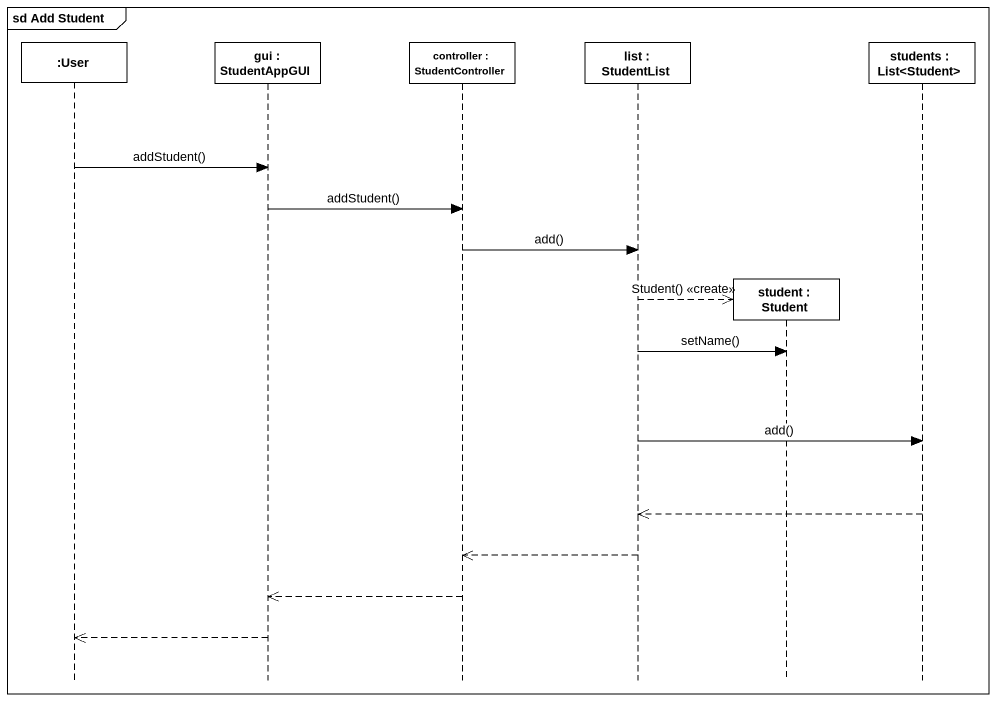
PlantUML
@startuml
mainframe sd Add Student
hide footbox
participant ":User" as User
participant "gui : StudentAppGUI" as gui
participant "controller : StudentController" as controller
participant "list : StudentList" as list
participant "student : Student" as student
participant "students : List<Student>" as students

User -> gui : addStudent()
gui -> controller : addStudent()
controller -> list : add()
list -->> student ** : Student() <<create>>
list -> student : setName()
list -> students : add()
students -->> list
list -->> controller
controller -->> gui
gui -->> User
@enduml
